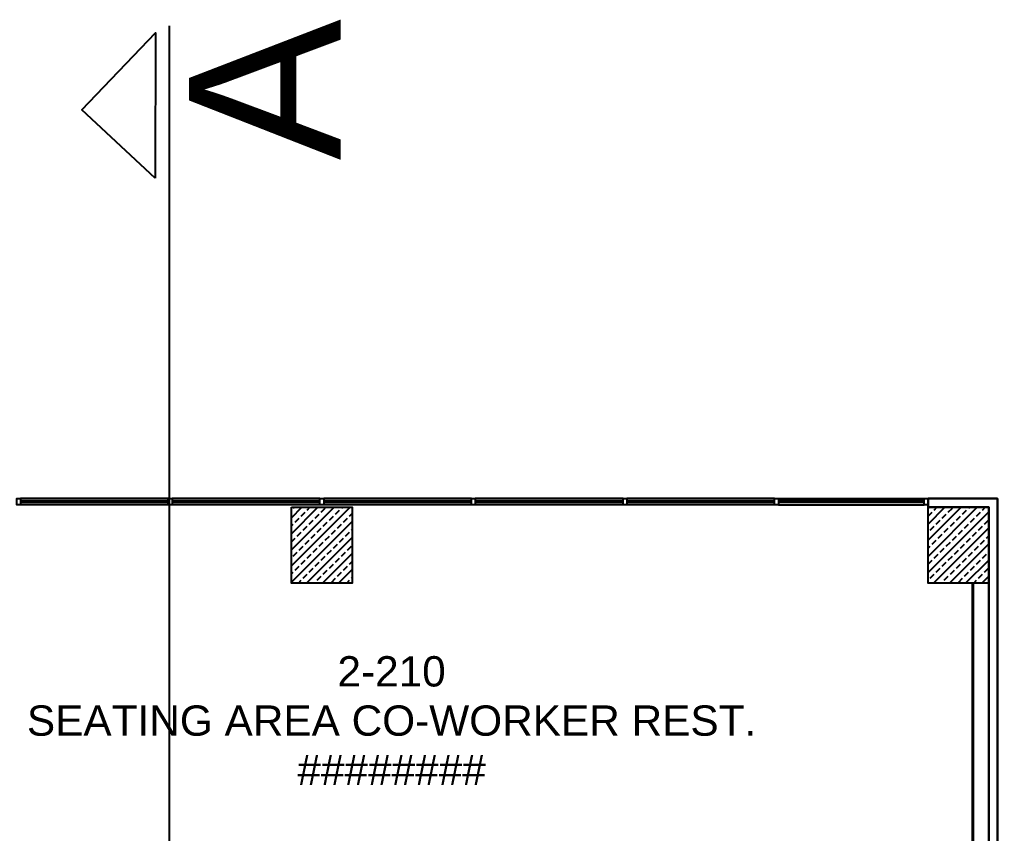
# Model space of a CAD drawing. Header units: centimetres. Extents: x -678439 to 55805, y -426864 to 17948.
# Drawn here: x 48991 to 50281, y 16873 to 17948 of the extents above; entities that cross this region are included whole.
import ezdxf
from ezdxf.enums import TextEntityAlignment as Align

# ---------------------------------------------------------------- set-up
doc = ezdxf.new("R2010")
doc.units = ezdxf.units.CM
doc.header["$LTSCALE"] = 0.01
doc.header["$MEASUREMENT"] = 0
doc.layers.get('0').update_dxf_attribs({"lineweight": 0})
for name, color, linetype in [('AG-PLASTER', 73, 'Continuous'), ('AI-120', 4, 'Continuous'), ('V-0_Hatch_Concrete', 252, 'Continuous'), ('V-0_Text_Tr', 7, 'Continuous'), ('V-2_Column', 160, 'Continuous')]:
    doc.layers.add(name, color=color, linetype=linetype)
for name, color, linetype, lineweight in [('AG-Wall', 4, 'Continuous', 20), ('AI-040', 2, 'Continuous', 20), ('AI-040 @ 250', 2, 'Continuous', 20), ('Cephe Duvarı', 3, 'Continuous', 30)]:
    doc.layers.add(name, color=color, linetype=linetype, lineweight=lineweight)
doc.styles.add('Arial', font='arial.ttf')

# ---------------------------------------------------------------- blocks, each defined once
blk = doc.blocks.new('150714_ARSA$0$KOLON 80X120')
at = {"layer": 'V-0_Hatch_Concrete'}
h = blk.add_hatch(dxfattribs=at)
h.set_pattern_fill('ANSI33', color=256, scale=60)
h.set_pattern_definition([(45, (-19036.79, -4512.143), (-10.606602, 10.606602), []), (45, (-19026.183, -4512.143), (-10.606602, 10.606602), [7.5, -3.75])])
h.paths.add_polyline_path([(0, 100), (80, 100), (80, 0), (0, 0)])
at = {"layer": 'V-2_Column'}
blk.add_lwpolyline([(0, 100), (80, 100), (80, 0), (0, 0), (0, 100)], dxfattribs=at)
blk = doc.blocks.new('*U93')
at = {"style": 'Arial'}
for tag, p in [('NO', (1.676, 0.8)), ('MAHAL', (1.676, -1.8)), ('ALAN', (1.676, -4.4))]:
    blk.add_attdef(tag, text='', height=1.6, dxfattribs=at).set_placement(p, align=Align.MIDDLE_CENTER)

msp = doc.modelspace()

# ---------------------------------------------------------------- linework, layer by layer
at = {"layer": 'AG-PLASTER'}
msp.add_lwpolyline([(50247.7, 17203.9), (50247.7, 16595.9), (50219.7, 16595.9), (50219.7, 16593.9)], dxfattribs=at)
at = {"layer": 'AG-Wall'}
msp.add_lwpolyline([(50249.7, 16463.9), (50269.7, 16463.9), (50269.7, 17203.9), (50249.7, 17203.9), (50249.7, 16593.9), (50219.7, 16593.9)], dxfattribs=at)
at = {"layer": 'AI-120', "linetype": 'Continuous', "lineweight": -3}
for p, q in [((49187.2, 17315.4), (48992.2, 17315.4)), ((49387.2, 17315.4), (49192.2, 17315.4)), ((49587.2, 17315.4), (49392.2, 17315.4)), ((49787.2, 17315.4), (49592.2, 17315.4)), ((49987.2, 17315.4), (49792.2, 17315.4)), ((49992.2, 17315.4), (50184.7, 17315.4)), ((49187.2, 17307.4), (48992.2, 17307.4)), ((49387.2, 17307.4), (49192.2, 17307.4)), ((49587.2, 17307.4), (49392.2, 17307.4)), ((49787.2, 17307.4), (49592.2, 17307.4)), ((49987.2, 17307.4), (49792.2, 17307.4)), ((49992.2, 17307.4), (50184.7, 17307.4))]:
    msp.add_line(p, q, dxfattribs=at)
for points in [[(48992.2, 17315.4), (48992.2, 17307.4), (48987.2, 17307.4), (48987.2, 17315.4)], [(49192.2, 17315.4), (49192.2, 17307.4), (49187.2, 17307.4), (49187.2, 17315.4)], [(49392.2, 17315.4), (49392.2, 17307.4), (49387.2, 17307.4), (49387.2, 17315.4)], [(49592.2, 17315.4), (49592.2, 17307.4), (49587.2, 17307.4), (49587.2, 17315.4)], [(49792.2, 17315.4), (49792.2, 17307.4), (49787.2, 17307.4), (49787.2, 17315.4)], [(49992.2, 17315.4), (49992.2, 17307.4), (49987.2, 17307.4), (49987.2, 17315.4)], [(50189.7, 17315.4), (50189.7, 17307.4), (50184.7, 17307.4), (50184.7, 17315.4)]]:
    msp.add_lwpolyline(points, close=True, dxfattribs=at)
for points in [[(49187.2, 17312.4), (48992.2, 17312.4)], [(48992.2, 17312), (49187.2, 17312)], [(48992.2, 17310.8), (49187.2, 17310.8)], [(49187.2, 17310.4), (48992.2, 17310.4)], [(49387.2, 17312.4), (49192.2, 17312.4)], [(49192.2, 17312), (49387.2, 17312)], [(49192.2, 17310.8), (49387.2, 17310.8)], [(49387.2, 17310.4), (49192.2, 17310.4)], [(49587.2, 17312.4), (49392.2, 17312.4)], [(49392.2, 17312), (49587.2, 17312)], [(49392.2, 17310.8), (49587.2, 17310.8)], [(49587.2, 17310.4), (49392.2, 17310.4)], [(49787.2, 17312.4), (49592.2, 17312.4)], [(49592.2, 17312), (49787.2, 17312)], [(49592.2, 17310.8), (49787.2, 17310.8)], [(49787.2, 17310.4), (49592.2, 17310.4)], [(49987.2, 17312.4), (49792.2, 17312.4)], [(49792.2, 17312), (49987.2, 17312)], [(49792.2, 17310.8), (49987.2, 17310.8)], [(49987.2, 17310.4), (49792.2, 17310.4)], [(50184.7, 17312.4), (49992.2, 17312.4)], [(49992.2, 17312), (50184.7, 17312)], [(49992.2, 17310.8), (50184.7, 17310.8)], [(50184.7, 17310.4), (49992.2, 17310.4)]]:
    msp.add_lwpolyline(points, dxfattribs=at)
at = {"layer": 'Cephe Duvarı', "ltscale": 1000, "transparency": 33554687}
for p, q in [((50189.7, 17303.9), (50269.7, 17303.9)), ((50269.7, 17303.9), (50269.7, 12848.4))]:
    msp.add_line(p, q, dxfattribs=at)
msp.add_lwpolyline([(50189.7, 17303.9), (50189.7, 17315.4), (50281.2, 17315.4), (50281.2, 12846.4), (50269.7, 12846.4), (50269.7, 12848.4)], dxfattribs=at)
at = {"layer": 'V-0_Text_Tr'}
msp.add_line((49188.9, 14972.9), (49188.9, 17939.6), dxfattribs=at)
msp.add_lwpolyline([(49169.9, 17738.5), (49073, 17828.4), (49170.2, 17930.2)], close=True, dxfattribs=at)

# ---------------------------------------------------------------- block references
at = {"layer": 'AI-040 @ 250', "color": 2, "linetype": 'Continuous', "lineweight": -2, "transparency": 33554610, "xscale": 25, "yscale": 25, "zscale": 25}
msp.add_blockref('*U93', (49439.9, 17067.4), dxfattribs=at).add_auto_attribs({'ALAN': '########', 'MAHAL': 'SEATING AREA CO-WORKER REST.', 'NO': '2-210'})
at = {"layer": 'V-2_Column'}
for p in [(49349.7, 17203.9), (50189.7, 17203.9)]:
    msp.add_blockref('150714_ARSA$0$KOLON 80X120', p, dxfattribs=at)

# ---------------------------------------------------------------- texts
at = {"layer": 'AI-040', "style": 'Arial'}
msp.add_text('A', height=200, rotation=90, dxfattribs=at).set_placement((49314.5, 17855.2), align=Align.MIDDLE_CENTER)

doc.saveas('drawing.dxf')
